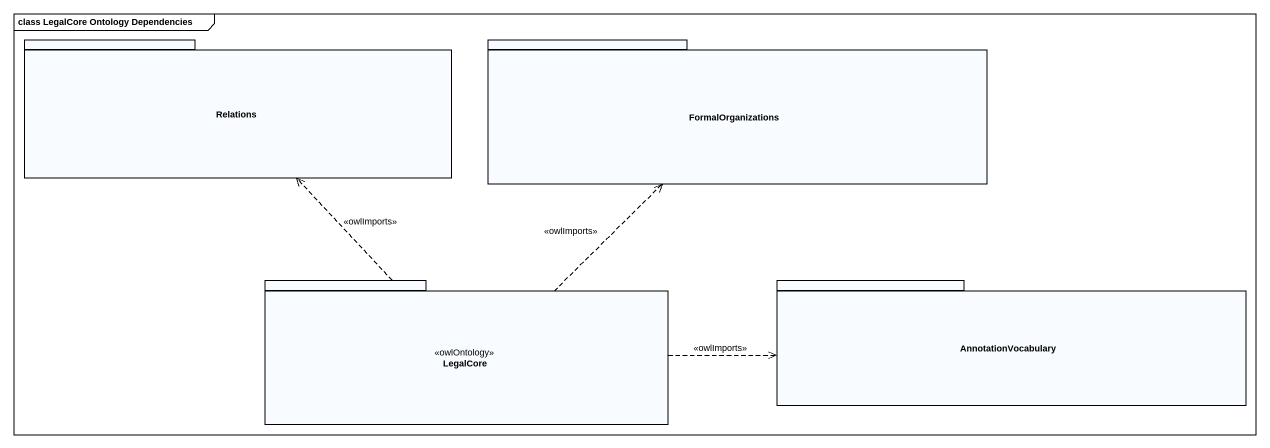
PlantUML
@startuml
mainframe class LegalCore Ontology Dependencies
package Relations {
}
package FormalOrganizations {
}
package LegalCore <<owlOntology>> {
}
package AnnotationVocabulary {
}
LegalCore .up.> Relations : <<owlImports>>
LegalCore .up.> FormalOrganizations : <<owlImports>>
LegalCore .right.> AnnotationVocabulary : <<owlImports>>
@enduml
